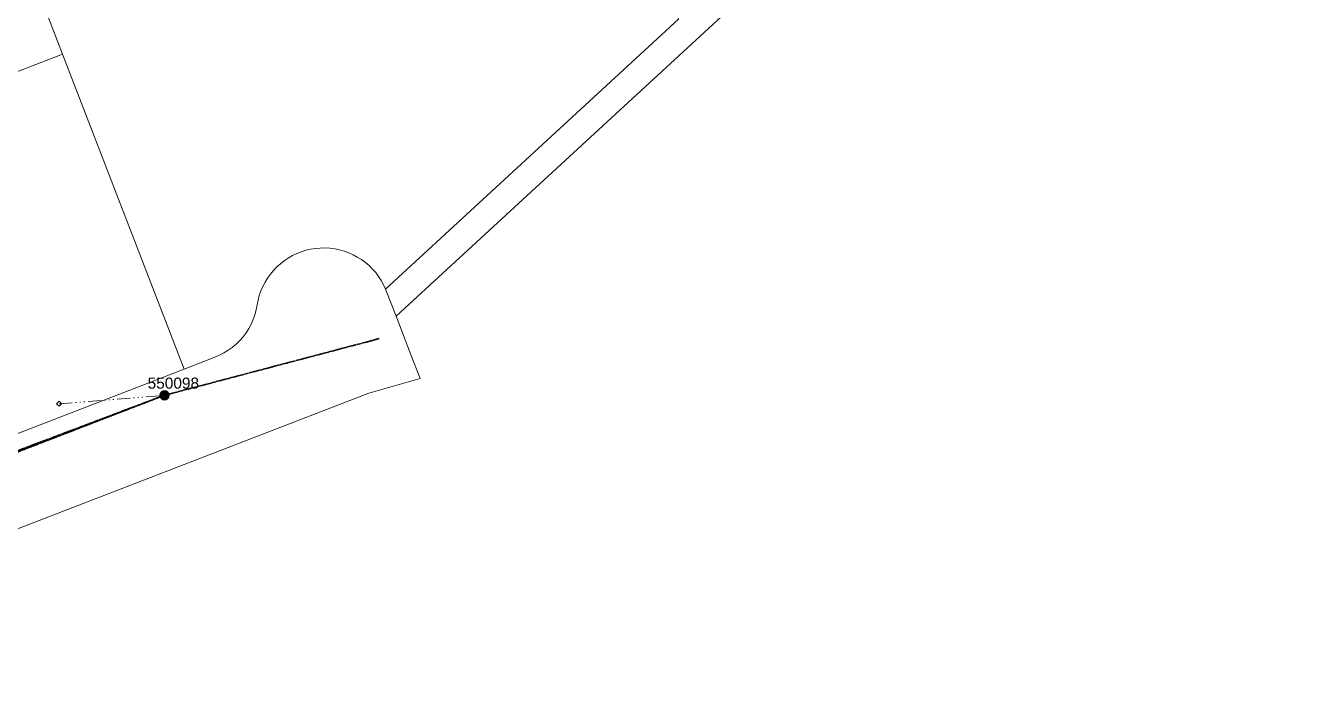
# Model space of a CAD drawing. Header units: metres. Extents: x 0 to 311505, y 0 to 6270811.
# Drawn here: x 311147.3 to 311440, y 6270192.7 to 6270341 of the extents above; entities that cross this region are included whole.
import ezdxf
from ezdxf.enums import TextEntityAlignment as Align

# ---------------------------------------------------------------- set-up
doc = ezdxf.new("R2010")
doc.units = ezdxf.units.M
doc.linetypes.add('Cable Exist OH', pattern=[1, 1, 0])
doc.linetypes.add('PHANTOMX2', pattern=[6.6, 3, -0.75, 0.2, -0.75, 0.2, -0.75, 0.2, -0.75])
doc.layers.get('0').update_dxf_attribs({"color": 6})
for name, color, linetype, lineweight in [('_User_HV_Exist', 1, 'Continuous', 35), ('_User_LV_Exist', 5, 'Continuous', 35), ('Cadastre Land Parcels_SP_EXT', 118, 'Continuous', 15), ('Cadastre Roads_SP_EXT', 218, 'Continuous', 15), ('Mains_LV_EXT', 163, 'Continuous', 25), ('Mains_SL_EXT', 131, 'Continuous', 25), ('Services_SP_EXT', 42, 'PHANTOMX2', 20)]:
    doc.layers.add(name, color=color, linetype=linetype, lineweight=lineweight)
doc.layers.add('SupportsOH_SP_TR_HV_LV_SL_EXT', color=7, linetype='Continuous')
doc.styles.add('POLE_LABEL', font='arial.ttf', dxfattribs={"height": 2})
doc.styles.get("Standard").update_dxf_attribs({"font": 'arial.ttf'})

# ---------------------------------------------------------------- blocks, each defined once
blk = doc.blocks.new('CCP_EXT')
at = {"transparency": 33554687}
blk.add_wipeout([(0, 0.57), (0.57, 0), (0, -0.57), (-0.57, 0)], dxfattribs=at)
blk.add_lwpolyline([(-0.57, 0), (0, 0.57), (0.57, 0), (0, -0.57), (-0.57, 0)])
at = {"flags": 1}
blk.add_attdef('Z', (0, 0), '', height=0.2, dxfattribs=at)
at = {"flags": 9}
for tag, p in [('CCP_TYPE', (0, 0)), ('CONSTRUCTED_VOLTAGE', (0, -0.2)), ('OPERATING_VOLTAGE', (0, -0.6)), ('ORIENTATION', (0, -0.8)), ('OWNED_BY', (0, -1)), ('STATE', (0, -1.8)), ('NO_PHASES', (0, -0.4)), ('USAGE', (0, -1.2)), ('LEGEND', (0, -1.4)), ('LIFE_SUPPORT', (0, -1.6)), ('NOTES', (0, -2))]:
    blk.add_attdef(tag, text='', height=0.2, dxfattribs=at).set_placement(p, align=Align.MIDDLE_LEFT)
blk = doc.blocks.new('POLE_EXT')
blk.add_hatch(color=256).paths.add_polyline_path([(-1, 0, 1), (1, 0, 1)])
blk.add_lwpolyline([(-1, 0, 1), (1, 0, 1)], format="xyb", close=True)
at = {"flags": 8}
blk.add_attdef('pNumber', text='', height=2, dxfattribs=at).set_placement((2.5, 2.5), align=Align.MIDDLE_CENTER)
at = {"style": 'POLE_LABEL', "flags": 9}
for tag, p in [('STRUCTURE_PLANT_NUMBER', (1.35, 0.03)), ('STREET_CODE', (1.35, -0.2))]:
    blk.add_attdef(tag, text='', height=0.2, dxfattribs=at).set_placement(p, align=Align.MIDDLE_LEFT)
at = {"flags": 9}
for tag, p in [('OWNED_BY', (1.35, -0.4)), ('SPECIAL_USE', (1.35, -0.8)), ('STATE', (1.35, -1)), ('cLV', (1.35, -1.4)), ('hDepth', (1.35, -1.6)), ('hDia', (1.35, -1.8)), ('cHV', (1.35, -2)), ('PARENT', (1.35, -0.6)), ('USAGE', (1.35, -1.2)), ('LBRACKET', (1.35, -2.2)), ('LExisting', (1.35, -2.4)), ('LANTNUMBER', (1.35, -2.6)), ('LOther', (1.35, -2.8)), ('LRemove', (1.35, -3)), ('cLinedev', (1.35, -3.4)), ('pExisting', (1.35, -3.8)), ('pFooting', (1.35, -4.4)), ('pNew', (1.35, -4.6)), ('pRelocate', (1.35, -5)), ('pRemove', (1.35, -5.2)), ('pReplace', (1.35, -5.4)), ('pStay', (1.35, -5.6)), ('pType', (1.35, -5.8)), ('LEGEND', (1.35, -3.2)), ('LOCATION', (1.35, -3.6)), ('PFNUMBER', (1.35, -4)), ('NEWPFNUMBER', (1.35, -4.2)), ('cspan', (1.35, -6)), ('STREETNAME', (1.35, -6.2)), ('SUBURB', (1.35, -6.4)), ('OPERATED_BY', (1.36, -7.01)), ('NOTES', (1.35, -6.6)), ('MAINTAINED_BY', (1.36, -6.81))]:
    blk.add_attdef(tag, text='', height=0.2, dxfattribs=at).set_placement(p, align=Align.MIDDLE_LEFT)
at = {"flags": 1}
blk.add_attdef('Z', (1.35, -7.33), '', height=0.2, dxfattribs=at)

msp = doc.modelspace()

# ---------------------------------------------------------------- linework, layer by layer
at = {"layer": '_User_LV_Exist', "linetype": 'Cable Exist OH', "transparency": 33554674}
msp.add_lwpolyline([(311178.69, 6270257.39), (311227.34, 6270270.22)], dxfattribs=at)
at = {"layer": 'Cadastre Land Parcels_SP_EXT', "linetype": 'Continuous'}
for points in [[(311439.99, 6270410.72), (311396.49, 6270523.34), (311247.5, 6270465.8), (311295.12, 6270342.54), (311228.77, 6270281.41), (311231.13, 6270275.31), (311333.48, 6270369.56), (311439.99, 6270410.72)], [(311128.81, 6270242.31), (311101.3, 6270313.66), (311155.56, 6270334.63), (311123.42, 6270417.94), (310984.38, 6270364.28), (311042.43, 6270213.9), (311048.37, 6270211.28), (311128.81, 6270242.31)], [(311128.81, 6270242.31), (311183.13, 6270263.31), (311155.56, 6270334.63), (311101.3, 6270313.66), (311128.81, 6270242.31)]]:
    msp.add_lwpolyline(points, close=True, dxfattribs=at)
msp.add_lwpolyline([(311123.42, 6270417.94), (311155.56, 6270334.63), (311183.13, 6270263.31), (311190.09, 6270265.99), (311191.14, 6270266.45), (311192.15, 6270266.97), (311193.12, 6270267.57), (311194.04, 6270268.24), (311194.91, 6270268.98), (311195.72, 6270269.78), (311196.47, 6270270.64), (311197.15, 6270271.56), (311197.76, 6270272.52), (311198.3, 6270273.52), (311198.76, 6270274.57), (311199.14, 6270275.64), (311199.44, 6270276.74), (311199.66, 6270277.86), (311199.87, 6270278.93), (311200.15, 6270279.99), (311200.51, 6270281.03), (311200.95, 6270282.03), (311201.45, 6270283), (311202.03, 6270283.94), (311202.66, 6270284.83), (311203.37, 6270285.67), (311204.12, 6270286.46), (311204.94, 6270287.19), (311205.8, 6270287.86), (311206.72, 6270288.47), (311207.67, 6270289.01), (311208.66, 6270289.49), (311209.68, 6270289.89), (311210.72, 6270290.21), (311211.79, 6270290.46), (311212.87, 6270290.63), (311213.96, 6270290.72), (311215.06, 6270290.74), (311216.15, 6270290.68), (311217.24, 6270290.54), (311218.31, 6270290.32), (311219.37, 6270290.02), (311220.4, 6270289.65), (311221.4, 6270289.2), (311222.36, 6270288.69), (311223.29, 6270288.11), (311224.18, 6270287.46), (311225.01, 6270286.75), (311225.79, 6270285.98), (311226.52, 6270285.16), (311227.18, 6270284.28), (311227.78, 6270283.37), (311228.31, 6270282.41), (311228.77, 6270281.41), (311228.77, 6270281.41), (311295.12, 6270342.54)], dxfattribs=at)
at = {"layer": 'Mains_LV_EXT', "linetype": 'Cable Exist OH'}
msp.add_lwpolyline([(311178.69, 6270257.39), (311227.34, 6270270.22)], dxfattribs=at)

# ---------------------------------------------------------------- block references
at = {"layer": '_User_HV_Exist', "transparency": 33554674}
ref = msp.add_blockref('POLE_EXT', (311178.69, 6270257.39), dxfattribs=at)
ref.add_attrib('ASSET_NUM', '550098', dxfattribs={"layer": '0', "height": 2.5, "rotation": 0.0458, "style": 'POLE_LABEL'}).set_placement((311180.69, 6270258.14), align=Align.BOTTOM_CENTER)
at = {"layer": '_User_LV_Exist', "transparency": 33554674}
ref = msp.add_blockref('POLE_EXT', (311178.69, 6270257.39), dxfattribs=at)
ref.add_attrib('ASSET_NUM', '550098', dxfattribs={"layer": '0', "height": 2.5, "rotation": 0.0458, "style": 'POLE_LABEL'}).set_placement((311180.69, 6270258.14), align=Align.BOTTOM_CENTER)
at = {"layer": 'SupportsOH_SP_TR_HV_LV_SL_EXT'}
ref = msp.add_blockref('POLE_EXT', (311178.69, 6270257.39), dxfattribs=at)
ref.add_attrib('ASSET_NUM', '550098', dxfattribs={"layer": '0', "height": 2.5, "rotation": 0.0458, "style": 'POLE_LABEL'}).set_placement((311180.69, 6270258.14), align=Align.BOTTOM_CENTER)

# ---------------------------------------------------------------- next in the draw order: block references
at = {"layer": 'Services_SP_EXT'}
msp.add_blockref('CCP_EXT', (311154.79, 6270255.46), dxfattribs=at)

# ---------------------------------------------------------------- next in the draw order: linework, layer by layer
at = {"layer": '_User_LV_Exist', "linetype": 'Cable Exist OH', "transparency": 33554674}
msp.add_lwpolyline([(311083.12, 6270220.49), (311083.21, 6270220.52), (311124.68, 6270237), (311178.69, 6270257.39)], dxfattribs=at)
at = {"layer": 'Cadastre Roads_SP_EXT', "linetype": 'Continuous'}
msp.add_lwpolyline([(311056.01, 6270192.66), (311224.94, 6270257.88), (311236.59, 6270261.17), (311234.43, 6270266.77), (311231.13, 6270275.31), (311228.77, 6270281.41), (311228.77, 6270281.41), (311228.31, 6270282.41), (311227.78, 6270283.37), (311227.18, 6270284.28), (311226.52, 6270285.16), (311225.79, 6270285.98), (311225.01, 6270286.75), (311224.18, 6270287.46), (311223.29, 6270288.11), (311222.36, 6270288.69), (311221.4, 6270289.2), (311220.4, 6270289.65), (311219.37, 6270290.02), (311218.31, 6270290.32), (311217.24, 6270290.54), (311216.15, 6270290.68), (311215.06, 6270290.74), (311213.96, 6270290.72), (311212.87, 6270290.63), (311211.79, 6270290.46), (311210.72, 6270290.21), (311209.68, 6270289.89), (311208.66, 6270289.49), (311207.67, 6270289.01), (311206.72, 6270288.47), (311205.8, 6270287.86), (311204.94, 6270287.19), (311204.12, 6270286.46), (311203.37, 6270285.67), (311202.66, 6270284.83), (311202.03, 6270283.94), (311201.45, 6270283), (311200.95, 6270282.03), (311200.51, 6270281.03), (311200.15, 6270279.99), (311199.87, 6270278.93), (311199.66, 6270277.86), (311199.44, 6270276.74), (311199.14, 6270275.64), (311198.76, 6270274.57), (311198.3, 6270273.52), (311197.76, 6270272.52), (311197.15, 6270271.56), (311196.47, 6270270.64), (311195.72, 6270269.78), (311194.91, 6270268.98), (311194.04, 6270268.24), (311193.12, 6270267.57), (311192.15, 6270266.97), (311191.14, 6270266.45), (311190.09, 6270265.99), (311183.13, 6270263.31), (311128.81, 6270242.31)], dxfattribs=at)
at = {"layer": 'Mains_LV_EXT', "linetype": 'Cable Exist OH'}
msp.add_lwpolyline([(311083.12, 6270220.49), (311083.21, 6270220.52), (311124.68, 6270237), (311178.69, 6270257.39)], dxfattribs=at)
at = {"layer": 'Mains_SL_EXT', "linetype": 'Cable Exist OH'}
msp.add_lwpolyline([(311124.69, 6270236.53), (311178.69, 6270257.39), (311227.34, 6270270.22)], dxfattribs=at)
at = {"layer": 'Services_SP_EXT'}
msp.add_lwpolyline([(311154.79, 6270255.46), (311178.69, 6270257.39)], dxfattribs=at)

doc.saveas('drawing.dxf')
